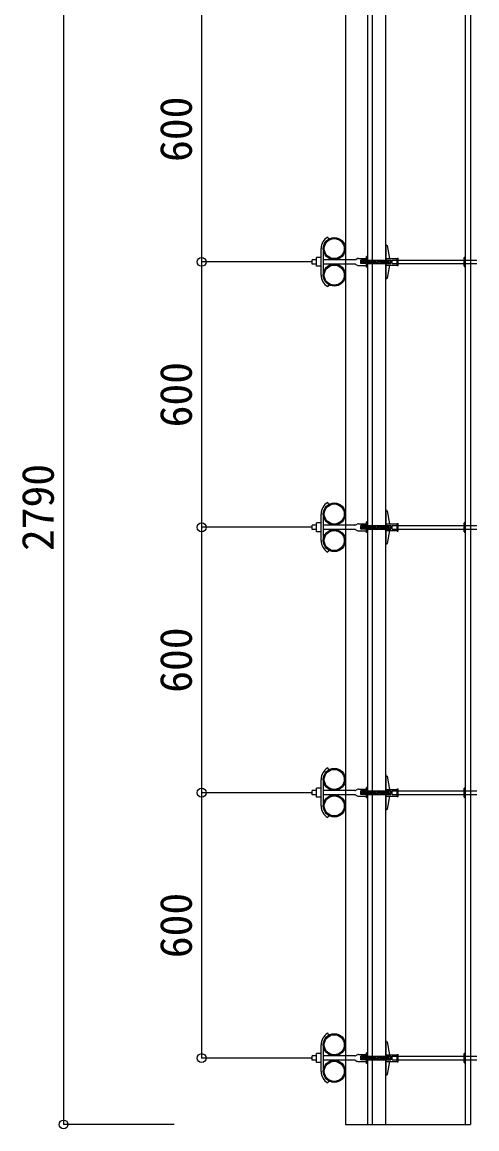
# Model space of a CAD drawing. Units: millimetres on the paper, enlarged 10 times, with parts at other scales. Extents: x 3821 to 7821, y 4568 to 7368.
# Drawn here: x 6523 to 6780, y 5229 to 5855 of the extents above; entities that cross this region are included whole.
import ezdxf
from ezdxf.enums import TextEntityAlignment as Align

# ---------------------------------------------------------------- set-up
doc = ezdxf.new("R2010")
doc.units = ezdxf.units.MM
doc.header["$LTSCALE"] = 10
doc.layers.add('7-0', color=4, linetype='Continuous')
doc.layers.add('7-1', color=4, linetype='Continuous')
doc.styles.add('ＭＳ ゴシック', font='')
doc.styles.get('ＭＳ ゴシック').set_extended_font_data('MS Gothic')

msp = doc.modelspace()

# ---------------------------------------------------------------- linework, layer by layer
at = {"layer": '7-0'}
for p, q in [((6718.45, 6208.92), (6718.45, 5231.87)), ((6721.2, 6208.92), (6721.2, 5231.87)), ((6728.7, 6208.92), (6728.7, 5231.87)), ((6773.7, 6208.92), (6773.7, 5231.87)), ((6776.7, 6208.92), (6776.7, 5231.87)), ((6696.58, 5732.28), (6695.95, 5733.36)), ((6692.2, 5711.87), (6692.2, 5726.87)), ((6693.45, 5726.87), (6693.45, 5711.87)), ((6729.08, 5729.37), (6728.83, 5729.37)), ((6729.08, 5728.62), (6729.83, 5728.62)), ((6731.08, 5721.24), (6729.83, 5728.62)), ((6687.2, 5718.12), (6687.2, 5720.62)), ((6689.7, 5720.62), (6687.2, 5720.62)), ((6689.7, 5718.12), (6687.2, 5718.12)), ((6692.2, 5721.87), (6689.7, 5721.87)), ((6711.32, 5720.62), (6693.45, 5720.62)), ((6711.32, 5718.12), (6693.45, 5718.12)), ((6711.94, 5720.78), (6712.66, 5721.2)), ((6711.94, 5717.95), (6712.66, 5717.53)), ((6713.29, 5721.37), (6717.95, 5721.37)), ((6713.29, 5717.37), (6717.95, 5717.37)), ((6718.45, 5720.37), (6714.7, 5720.37)), ((6714.7, 5718.37), (6714.7, 5720.37)), ((6714.7, 5719.69), (6715.06, 5718.37)), ((6718.45, 5718.37), (6714.7, 5718.37)), ((6715.3, 5720.37), (6715.83, 5718.37)), ((6716.08, 5720.37), (6716.61, 5718.37)), ((6716.85, 5720.37), (6717.39, 5718.37)), ((6717.63, 5720.37), (6718.16, 5718.37)), ((6717.95, 5716.37), (6717.95, 5722.37)), ((6718.45, 5722.37), (6717.95, 5722.37)), ((6718.4, 5720.37), (6718.94, 5718.37)), ((6718.45, 5720.37), (6728.83, 5720.37)), ((6718.45, 5718.37), (6728.83, 5718.37)), ((6719.18, 5720.37), (6719.72, 5718.37)), ((6719.96, 5720.37), (6720.49, 5718.37)), ((6720.73, 5720.37), (6721.27, 5718.37)), ((6721.51, 5720.37), (6722.05, 5718.37)), ((6722.29, 5720.37), (6722.82, 5718.37)), ((6723.06, 5720.37), (6723.6, 5718.37)), ((6723.84, 5720.37), (6724.38, 5718.37)), ((6724.62, 5720.37), (6725.15, 5718.37)), ((6725.39, 5720.37), (6725.93, 5718.37)), ((6726.17, 5720.37), (6726.71, 5718.37)), ((6726.95, 5720.37), (6727.48, 5718.37)), ((6727.72, 5720.37), (6728.26, 5718.37)), ((6728.5, 5720.37), (6729.03, 5718.37)), ((6728.83, 5720.37), (6731.7, 5720.37)), ((6729.08, 5721.24), (6735.33, 5721.24)), ((6729.08, 5717.49), (6735.33, 5717.49)), ((6729.28, 5720.37), (6729.81, 5718.37)), ((6729.83, 5710.12), (6731.08, 5717.49)), ((6730.05, 5720.37), (6730.59, 5718.37)), ((6730.83, 5720.37), (6731.36, 5718.37)), ((6731.6, 5720.37), (6731.7, 5719.99)), ((6732.45, 5720.37), (6735.83, 5720.37)), ((6732.45, 5718.37), (6732.45, 5720.37)), ((6732.45, 5718.37), (6735.83, 5718.37)), ((6735.33, 5717.24), (6735.33, 5721.49)), ((6735.33, 5721.49), (6735.83, 5721.49)), ((6735.33, 5717.24), (6735.83, 5717.24)), ((6735.83, 5717.24), (6735.83, 5721.49)), ((6735.83, 5720.37), (6773.2, 5720.37)), ((6735.83, 5718.37), (6773.2, 5718.37)), ((6773.2, 5720.37), (6780.3, 5720.37)), ((6773.2, 5718.37), (6780.3, 5718.37)), ((6773.7, 5716.24), (6773.7, 5722.49)), ((6718.45, 5716.37), (6717.95, 5716.37)), ((6773.2, 5716.87), (6773.7, 5716.87)), ((6696.58, 5706.45), (6695.95, 5705.37)), ((6729.08, 5710.12), (6729.83, 5710.12)), ((6696.58, 5582.28), (6695.95, 5583.36)), ((6692.2, 5561.87), (6692.2, 5576.87)), ((6693.45, 5576.87), (6693.45, 5561.87)), ((6729.08, 5579.37), (6728.83, 5579.37)), ((6729.08, 5578.62), (6729.83, 5578.62)), ((6731.08, 5571.24), (6729.83, 5578.62)), ((6687.2, 5568.12), (6687.2, 5570.62)), ((6689.7, 5570.62), (6687.2, 5570.62)), ((6689.7, 5568.12), (6687.2, 5568.12)), ((6692.2, 5571.87), (6689.7, 5571.87)), ((6711.32, 5570.62), (6693.45, 5570.62)), ((6711.32, 5568.12), (6693.45, 5568.12)), ((6711.94, 5570.78), (6712.66, 5571.2)), ((6711.94, 5567.95), (6712.66, 5567.53)), ((6713.29, 5571.37), (6717.95, 5571.37)), ((6713.29, 5567.37), (6717.95, 5567.37)), ((6718.45, 5570.37), (6714.7, 5570.37)), ((6714.7, 5568.37), (6714.7, 5570.37)), ((6714.7, 5569.69), (6715.06, 5568.37)), ((6718.45, 5568.37), (6714.7, 5568.37)), ((6715.3, 5570.37), (6715.83, 5568.37)), ((6716.08, 5570.37), (6716.61, 5568.37)), ((6716.85, 5570.37), (6717.39, 5568.37)), ((6717.63, 5570.37), (6718.16, 5568.37)), ((6717.95, 5566.37), (6717.95, 5572.37)), ((6718.45, 5572.37), (6717.95, 5572.37)), ((6718.4, 5570.37), (6718.94, 5568.37)), ((6718.45, 5570.37), (6728.83, 5570.37)), ((6718.45, 5568.37), (6728.83, 5568.37)), ((6719.18, 5570.37), (6719.72, 5568.37)), ((6719.96, 5570.37), (6720.49, 5568.37)), ((6720.73, 5570.37), (6721.27, 5568.37)), ((6721.51, 5570.37), (6722.05, 5568.37)), ((6722.29, 5570.37), (6722.82, 5568.37)), ((6723.06, 5570.37), (6723.6, 5568.37)), ((6723.84, 5570.37), (6724.38, 5568.37)), ((6724.62, 5570.37), (6725.15, 5568.37)), ((6725.39, 5570.37), (6725.93, 5568.37)), ((6726.17, 5570.37), (6726.71, 5568.37)), ((6726.95, 5570.37), (6727.48, 5568.37)), ((6727.72, 5570.37), (6728.26, 5568.37)), ((6728.5, 5570.37), (6729.03, 5568.37)), ((6728.83, 5570.37), (6731.7, 5570.37)), ((6729.08, 5571.24), (6735.33, 5571.24)), ((6729.08, 5567.49), (6735.33, 5567.49)), ((6729.28, 5570.37), (6729.81, 5568.37)), ((6729.83, 5560.12), (6731.08, 5567.49)), ((6730.05, 5570.37), (6730.59, 5568.37)), ((6730.83, 5570.37), (6731.36, 5568.37)), ((6731.6, 5570.37), (6731.7, 5569.99)), ((6732.45, 5570.37), (6735.83, 5570.37)), ((6732.45, 5568.37), (6732.45, 5570.37)), ((6732.45, 5568.37), (6735.83, 5568.37)), ((6735.33, 5567.24), (6735.33, 5571.49)), ((6735.33, 5571.49), (6735.83, 5571.49)), ((6735.33, 5567.24), (6735.83, 5567.24)), ((6735.83, 5567.24), (6735.83, 5571.49)), ((6735.83, 5570.37), (6773.2, 5570.37)), ((6735.83, 5568.37), (6773.2, 5568.37)), ((6773.2, 5570.37), (6780.3, 5570.37)), ((6773.2, 5568.37), (6780.3, 5568.37)), ((6773.7, 5566.24), (6773.7, 5572.49)), ((6718.45, 5566.37), (6717.95, 5566.37)), ((6773.2, 5566.87), (6773.7, 5566.87)), ((6696.58, 5556.45), (6695.95, 5555.37)), ((6729.08, 5560.12), (6729.83, 5560.12)), ((6696.58, 5432.28), (6695.95, 5433.36)), ((6696.58, 5432.28), (6695.95, 5433.36)), ((6692.2, 5411.87), (6692.2, 5426.87)), ((6693.45, 5426.87), (6693.45, 5411.87)), ((6729.08, 5429.37), (6728.83, 5429.37)), ((6729.08, 5429.37), (6728.83, 5429.37)), ((6729.08, 5428.62), (6729.83, 5428.62)), ((6729.08, 5428.62), (6729.83, 5428.62)), ((6731.08, 5421.24), (6729.83, 5428.62)), ((6687.2, 5418.12), (6687.2, 5420.62)), ((6689.7, 5420.62), (6687.2, 5420.62)), ((6689.7, 5418.12), (6687.2, 5418.12)), ((6692.2, 5421.87), (6689.7, 5421.87)), ((6711.32, 5420.62), (6693.45, 5420.62)), ((6711.32, 5418.12), (6693.45, 5418.12)), ((6711.94, 5420.78), (6712.66, 5421.2)), ((6711.94, 5417.95), (6712.66, 5417.53)), ((6713.29, 5421.37), (6717.95, 5421.37)), ((6713.29, 5417.37), (6717.95, 5417.37)), ((6718.45, 5420.37), (6714.7, 5420.37)), ((6714.7, 5418.37), (6714.7, 5420.37)), ((6714.7, 5419.69), (6715.06, 5418.37)), ((6718.45, 5418.37), (6714.7, 5418.37)), ((6715.3, 5420.37), (6715.83, 5418.37)), ((6716.08, 5420.37), (6716.61, 5418.37)), ((6716.85, 5420.37), (6717.39, 5418.37)), ((6717.63, 5420.37), (6718.16, 5418.37)), ((6717.95, 5416.37), (6717.95, 5422.37)), ((6718.45, 5422.37), (6717.95, 5422.37)), ((6718.4, 5420.37), (6718.94, 5418.37)), ((6718.45, 5420.37), (6728.83, 5420.37)), ((6718.45, 5418.37), (6728.83, 5418.37)), ((6719.18, 5420.37), (6719.72, 5418.37)), ((6719.96, 5420.37), (6720.49, 5418.37)), ((6720.73, 5420.37), (6721.27, 5418.37)), ((6721.51, 5420.37), (6722.05, 5418.37)), ((6722.29, 5420.37), (6722.82, 5418.37)), ((6723.06, 5420.37), (6723.6, 5418.37)), ((6723.84, 5420.37), (6724.38, 5418.37)), ((6724.62, 5420.37), (6725.15, 5418.37)), ((6725.39, 5420.37), (6725.93, 5418.37)), ((6726.17, 5420.37), (6726.71, 5418.37)), ((6726.95, 5420.37), (6727.48, 5418.37)), ((6727.72, 5420.37), (6728.26, 5418.37)), ((6728.5, 5420.37), (6729.03, 5418.37)), ((6728.83, 5420.37), (6731.7, 5420.37)), ((6729.08, 5421.24), (6735.33, 5421.24)), ((6729.08, 5417.49), (6735.33, 5417.49)), ((6729.28, 5420.37), (6729.81, 5418.37)), ((6729.83, 5410.12), (6731.08, 5417.49)), ((6730.05, 5420.37), (6730.59, 5418.37)), ((6730.83, 5420.37), (6731.36, 5418.37)), ((6731.6, 5420.37), (6731.7, 5419.99)), ((6732.45, 5420.37), (6735.83, 5420.37)), ((6732.45, 5418.37), (6732.45, 5420.37)), ((6732.45, 5418.37), (6735.83, 5418.37)), ((6735.33, 5417.24), (6735.33, 5421.49)), ((6735.33, 5421.49), (6735.83, 5421.49)), ((6735.33, 5417.24), (6735.83, 5417.24)), ((6735.83, 5417.24), (6735.83, 5421.49)), ((6735.83, 5420.37), (6773.2, 5420.37)), ((6735.83, 5418.37), (6773.2, 5418.37)), ((6773.2, 5420.37), (6780.3, 5420.37)), ((6773.2, 5418.37), (6780.3, 5418.37)), ((6773.2, 5416.87), (6773.7, 5416.87)), ((6773.7, 5416.24), (6773.7, 5422.49)), ((6718.45, 5416.37), (6717.95, 5416.37)), ((6696.58, 5406.45), (6695.95, 5405.37)), ((6729.08, 5410.12), (6729.83, 5410.12)), ((6696.58, 5282.28), (6695.95, 5283.36)), ((6729.08, 5279.37), (6728.83, 5279.37)), ((6692.2, 5261.87), (6692.2, 5276.87)), ((6693.45, 5276.87), (6693.45, 5261.87)), ((6729.08, 5278.62), (6729.83, 5278.62)), ((6731.08, 5271.24), (6729.83, 5278.62)), ((6687.2, 5268.12), (6687.2, 5270.62)), ((6689.7, 5270.62), (6687.2, 5270.62)), ((6689.7, 5268.12), (6687.2, 5268.12)), ((6692.2, 5271.87), (6689.7, 5271.87)), ((6711.32, 5270.62), (6693.45, 5270.62)), ((6711.32, 5268.12), (6693.45, 5268.12)), ((6711.94, 5270.78), (6712.66, 5271.2)), ((6711.94, 5267.95), (6712.66, 5267.53)), ((6713.29, 5271.37), (6717.95, 5271.37)), ((6713.29, 5267.37), (6717.95, 5267.37)), ((6718.45, 5270.37), (6714.7, 5270.37)), ((6714.7, 5268.37), (6714.7, 5270.37)), ((6714.7, 5269.69), (6715.06, 5268.37)), ((6718.45, 5268.37), (6714.7, 5268.37)), ((6715.3, 5270.37), (6715.83, 5268.37)), ((6716.08, 5270.37), (6716.61, 5268.37)), ((6716.85, 5270.37), (6717.39, 5268.37)), ((6717.63, 5270.37), (6718.16, 5268.37)), ((6717.95, 5266.37), (6717.95, 5272.37)), ((6718.45, 5272.37), (6717.95, 5272.37)), ((6718.4, 5270.37), (6718.94, 5268.37)), ((6718.45, 5270.37), (6728.83, 5270.37)), ((6718.45, 5268.37), (6728.83, 5268.37)), ((6719.18, 5270.37), (6719.72, 5268.37)), ((6719.96, 5270.37), (6720.49, 5268.37)), ((6720.73, 5270.37), (6721.27, 5268.37)), ((6721.51, 5270.37), (6722.05, 5268.37)), ((6722.29, 5270.37), (6722.82, 5268.37)), ((6723.06, 5270.37), (6723.6, 5268.37)), ((6723.84, 5270.37), (6724.38, 5268.37)), ((6724.62, 5270.37), (6725.15, 5268.37)), ((6725.39, 5270.37), (6725.93, 5268.37)), ((6726.17, 5270.37), (6726.71, 5268.37)), ((6726.95, 5270.37), (6727.48, 5268.37)), ((6727.72, 5270.37), (6728.26, 5268.37)), ((6728.5, 5270.37), (6729.03, 5268.37)), ((6728.83, 5270.37), (6731.7, 5270.37)), ((6729.08, 5271.24), (6735.33, 5271.24)), ((6729.08, 5267.49), (6735.33, 5267.49)), ((6729.28, 5270.37), (6729.81, 5268.37)), ((6729.83, 5260.12), (6731.08, 5267.49)), ((6730.05, 5270.37), (6730.59, 5268.37)), ((6730.83, 5270.37), (6731.36, 5268.37)), ((6731.6, 5270.37), (6731.7, 5269.99)), ((6732.45, 5270.37), (6735.83, 5270.37)), ((6732.45, 5268.37), (6732.45, 5270.37)), ((6732.45, 5268.37), (6735.83, 5268.37)), ((6735.33, 5267.24), (6735.33, 5271.49)), ((6735.33, 5271.49), (6735.83, 5271.49)), ((6735.33, 5267.24), (6735.83, 5267.24)), ((6735.83, 5267.24), (6735.83, 5271.49)), ((6735.83, 5270.37), (6773.2, 5270.37)), ((6735.83, 5268.37), (6773.2, 5268.37)), ((6773.2, 5270.37), (6780.3, 5270.37)), ((6773.2, 5268.37), (6780.3, 5268.37)), ((6773.2, 5266.87), (6773.7, 5266.87)), ((6773.7, 5266.24), (6773.7, 5272.49)), ((6718.45, 5266.37), (6717.95, 5266.37)), ((6696.58, 5256.45), (6695.95, 5255.37)), ((6729.08, 5260.12), (6729.83, 5260.12)), ((6773.7, 5231.87), (6776.7, 5231.87))]:
    msp.add_line(p, q, dxfattribs=at)
for points in [[(6705.95, 6208.92), (6705.95, 5231.87), (6773.7, 5231.87)], [(6728.83, 5709.37), (6729.08, 5709.37), (6729.08, 5729.37)], [(6692.2, 5716.87), (6689.7, 5716.87), (6689.7, 5721.87)], [(6728.83, 5718.37), (6731.7, 5718.37), (6731.7, 5720.37)], [(6773.2, 5716.87), (6773.2, 5721.87), (6773.7, 5721.87)], [(6728.83, 5559.37), (6729.08, 5559.37), (6729.08, 5579.37)], [(6692.2, 5566.87), (6689.7, 5566.87), (6689.7, 5571.87)], [(6728.83, 5568.37), (6731.7, 5568.37), (6731.7, 5570.37)], [(6773.2, 5566.87), (6773.2, 5571.87), (6773.7, 5571.87)], [(6728.83, 5409.37), (6729.08, 5409.37), (6729.08, 5429.37)], [(6692.2, 5416.87), (6689.7, 5416.87), (6689.7, 5421.87)], [(6728.83, 5418.37), (6731.7, 5418.37), (6731.7, 5420.37)], [(6773.2, 5416.87), (6773.2, 5421.87), (6773.7, 5421.87)], [(6728.83, 5259.37), (6729.08, 5259.37), (6729.08, 5279.37)], [(6692.2, 5266.87), (6689.7, 5266.87), (6689.7, 5271.87)], [(6728.83, 5268.37), (6731.7, 5268.37), (6731.7, 5270.37)], [(6773.2, 5266.87), (6773.2, 5271.87), (6773.7, 5271.87)]]:
    msp.add_lwpolyline(points, dxfattribs=at)
for centre, radius in [((6699.7, 5726.87), 6.25), ((6699.7, 5726.87), 5.67), ((6699.7, 5711.87), 6.25), ((6699.7, 5711.87), 5.67), ((6699.7, 5576.87), 6.25), ((6699.7, 5576.87), 5.67), ((6699.7, 5561.87), 6.25), ((6699.7, 5561.87), 5.67), ((6699.7, 5426.87), 6.25), ((6699.7, 5426.87), 5.67), ((6699.7, 5411.87), 6.25), ((6699.7, 5411.87), 5.67), ((6699.7, 5276.87), 6.25), ((6699.7, 5276.87), 5.67), ((6699.7, 5261.87), 6.25), ((6699.7, 5261.87), 5.67)]:
    msp.add_circle(centre, radius, dxfattribs=at)
for centre, radius, start, end in [((6699.7, 5726.87), 7.5, 120, 180), ((6711.32, 5721.87), 1.25, 270, 300), ((6711.32, 5716.87), 1.25, 60, 90), ((6713.29, 5720.12), 1.25, 90, 120), ((6713.29, 5718.62), 1.25, 240, 270), ((6699.7, 5711.87), 7.5, 180, 240), ((6699.7, 5576.87), 7.5, 120, 180), ((6711.32, 5571.87), 1.25, 270, 300), ((6711.32, 5566.87), 1.25, 60, 90), ((6713.29, 5570.12), 1.25, 90, 120), ((6713.29, 5568.62), 1.25, 240, 270), ((6699.7, 5561.87), 7.5, 180, 240), ((6699.7, 5426.87), 7.5, 120, 180), ((6711.32, 5421.87), 1.25, 270, 300), ((6711.32, 5416.87), 1.25, 60, 90), ((6713.29, 5420.12), 1.25, 90, 120), ((6713.29, 5418.62), 1.25, 240, 270), ((6699.7, 5411.87), 7.5, 180, 240), ((6699.7, 5276.87), 7.5, 120, 180), ((6711.32, 5271.87), 1.25, 270, 300), ((6711.32, 5266.87), 1.25, 60, 90), ((6713.29, 5270.12), 1.25, 90, 120), ((6713.29, 5268.62), 1.25, 240, 270), ((6699.7, 5261.87), 7.5, 180, 240)]:
    msp.add_arc(centre, radius, start, end, dxfattribs=at)
at = {"layer": '7-1'}
for p, q in [((6546.65, 5929.37), (6546.65, 5231.87)), ((6624.7, 5869.37), (6624.7, 5719.37)), ((6687.2, 5719.37), (6624.7, 5719.37)), ((6624.7, 5719.37), (6624.7, 5569.37)), ((6687.2, 5719.37), (6624.7, 5719.37)), ((6687.2, 5569.37), (6624.7, 5569.37)), ((6624.7, 5569.37), (6624.7, 5419.37)), ((6687.2, 5569.37), (6624.7, 5569.37)), ((6687.2, 5419.37), (6624.7, 5419.37)), ((6624.7, 5419.37), (6624.7, 5269.37)), ((6687.2, 5419.37), (6624.7, 5419.37)), ((6687.2, 5269.37), (6624.7, 5269.37)), ((6609.15, 5231.87), (6546.65, 5231.87))]:
    msp.add_line(p, q, dxfattribs=at)
for centre in [(6624.7, 5719.37), (6624.7, 5719.37), (6624.7, 5569.37), (6624.7, 5569.37), (6624.7, 5419.37), (6624.7, 5419.37), (6624.7, 5269.37), (6546.65, 5231.87)]:
    msp.add_circle(centre, 2.5, dxfattribs=at)

# ---------------------------------------------------------------- texts
at = {"layer": '7-1', "style": 'ＭＳ ゴシック'}
for s, p in [('600', (6624.6, 5775.84)), ('600', (6624.6, 5625.84)), ('2790', (6546.55, 5555.92)), ('600', (6624.6, 5475.84)), ('600', (6624.6, 5325.84))]:
    msp.add_text(s, height=18.1, rotation=90, dxfattribs=at).set_placement(p, align=Align.BOTTOM_LEFT)

doc.saveas('drawing.dxf')
